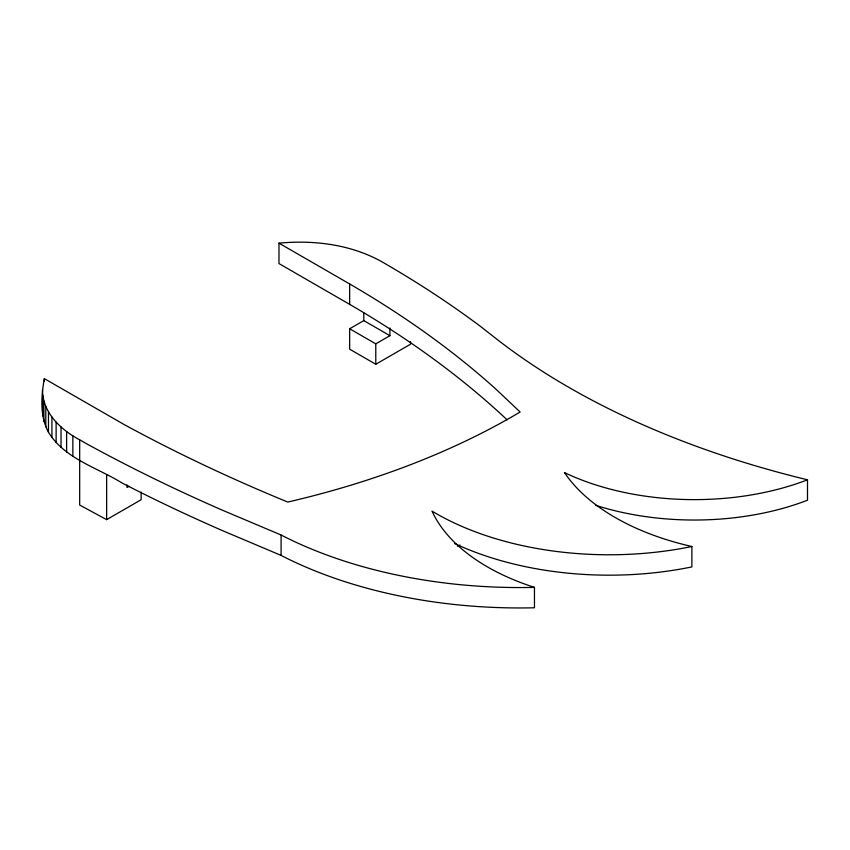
<?xml version="1.0" encoding="UTF-8"?>
<svg xmlns="http://www.w3.org/2000/svg" width="850" height="850" viewBox="0 0 850 850"><rect width="100%" height="100%" fill="white"/><g stroke="black" fill="none" stroke-linecap="round" stroke-linejoin="round"><path stroke-width="1.27" d="M454.729 543.575A245.491 141.738 0 0 0 691.879 566.907L691.879 546.508A245.491 141.738 0 0 1 432.023 511.116A212.957 122.953 0 0 0 534.459 587.382L534.459 607.782A358.424 206.933 0 0 1 281.095 555.411L223.465 531.048A1584.613 914.866 0 0 1 122.071 483.002C97.198 467.553 64.642 458.745 48.471 432.246C39.695 416.043 41.204 396.164 44.338 378.632L124.196 424.575A1534.654 886.029 0 0 0 287.799 502.063A673.689 388.949 0 0 0 520.126 411.995L495.507 388.769A1098.721 634.344 0 0 0 349.658 283.964L278.981 243.153L278.981 263.564L349.658 304.364A1098.636 634.291 0 0 1 507.089 419.815M42.5 410.189L42.914 405.705M410.529 341.551L410.529 344.197L375.785 364.257L349.658 349.169L349.658 328.769L363.8 320.609L389.916 335.686L389.916 327.983M129.168 486.232L127.001 487.486L127.001 484.914M349.658 328.769L375.785 343.846L389.916 335.686M42.5 389.778C42.33 412.526 60.956 429.919 79.677 439.843L79.677 505.049L106.643 519.637L141.132 499.726L141.132 492.076M457.704 546.284L459.924 545.009M278.981 243.153C315.159 239.764 353.388 244.715 384.997 263.564A1149.699 663.776 0 0 1 480.792 326.634L495.412 338.098A746.119 430.769 0 0 0 807.5 479.804L807.5 500.204A203.522 117.502 0 0 1 595.542 505.251M534.459 587.382A358.424 206.933 0 0 1 281.095 535.011L223.465 510.648A1584.613 914.866 0 0 1 89.845 445.538L79.677 439.843M375.785 343.846L375.785 364.257M363.8 312.896L363.8 320.609M349.658 283.964L349.658 304.364M281.095 535.011L281.095 555.411M106.643 474.831L106.643 519.637M72.845 435.848L72.845 456.259M66.619 431.556L66.619 451.956M61.03 426.966L61.03 447.376M56.121 422.131L56.121 442.531M51.924 417.074L51.924 437.484M48.471 411.836L48.471 432.246M45.794 406.449L45.794 426.859M44.338 378.632L44.338 381.183M43.892 400.956L43.892 421.356M42.797 395.388L42.797 415.788M807.5 479.804A203.522 117.502 0 0 1 564.485 472.589A224.931 129.869 0 0 0 691.879 546.508"/></g></svg>
